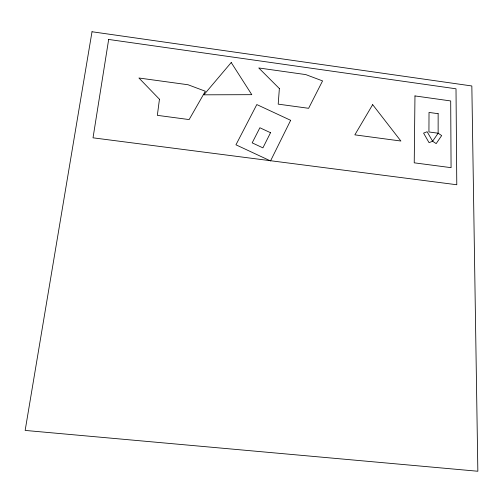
<?xml version="1.0" encoding="UTF-8"?>
<svg xmlns="http://www.w3.org/2000/svg" width="503" height="503" viewBox="0 0 503 503"><rect width="100%" height="100%" fill="white"/><g stroke="black" fill="none" stroke-linecap="round" stroke-linejoin="round"><path stroke-width="0.75" d="M438.144 113.691L438.138 133.213L432.618 141.242L429.053 142.657L423.583 133.119L427.141 131.723L432.618 141.242L436.17 143.613L441.672 135.571L438.138 133.213L428.933 131.968L429.021 112.433L438.144 113.691M414.969 95.928L414.227 162.827L451.078 167.662L450.701 100.946L414.969 95.928M279.366 88.566L278.197 104.14L308.622 108.302L322.574 80.908L305.799 74.601L258.762 67.962L279.366 88.566M159.451 99.242L157.345 115.344L189.134 119.576L205.343 91.238L188.047 84.756L138.922 78.003L159.451 99.242M108.667 39.454L93.024 137.828L456.787 184.746L456.007 88.792L108.667 39.454M92.011 31.752L25.15 430.423L477.85 471.248L471.839 85.969L92.011 31.752M290.652 120.318L270.532 160.935L235.951 144.807L256.813 104.561L290.652 120.318M270.526 132.71L262.912 147.863L252.179 142.858L259.881 127.756L270.526 132.71M372.666 104.649L354.841 134.854L400.878 141.022L372.666 104.649M231.223 62.529L203.885 94.822L251.796 94.677L231.223 62.529"/></g></svg>
